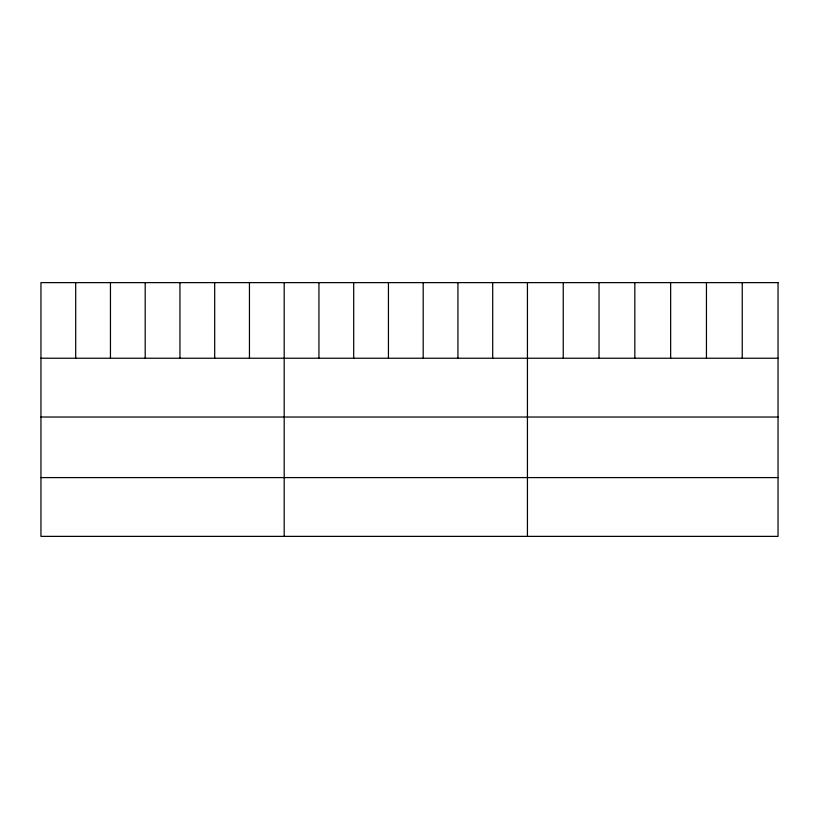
<?xml version="1.0" encoding="UTF-8"?>
<svg xmlns="http://www.w3.org/2000/svg" width="819" height="819" viewBox="0 0 819 819"><rect width="100%" height="100%" fill="white"/><g stroke="black" fill="none" stroke-linecap="round" stroke-linejoin="round"><path stroke-width="1.23" d="M40.95 358.231L778.05 358.231M40.95 417.025L778.05 417.025M40.95 477.59L778.05 477.59M742.249 282.627L742.249 358.231M706.449 282.627L706.449 358.231M670.648 282.627L670.648 358.231M634.838 282.627L634.838 358.231M599.037 282.627L599.037 358.231M563.237 282.627L563.237 358.231M527.436 282.627L527.436 536.373M492.69 282.627L492.69 358.231M457.934 282.627L457.934 358.231M423.188 282.627L423.188 358.231M388.441 282.627L388.441 358.231M353.695 282.627L353.695 358.231M318.939 282.627L318.939 358.231M284.193 282.627L284.193 536.373M249.447 282.627L249.447 358.231M214.691 282.627L214.691 358.231M179.945 282.627L179.945 358.231M145.198 282.627L145.198 358.231M110.452 282.627L110.452 358.231M75.696 282.627L75.696 358.231M778.05 282.627L40.95 282.627L40.95 536.373L778.05 536.373L778.05 282.627"/></g></svg>
